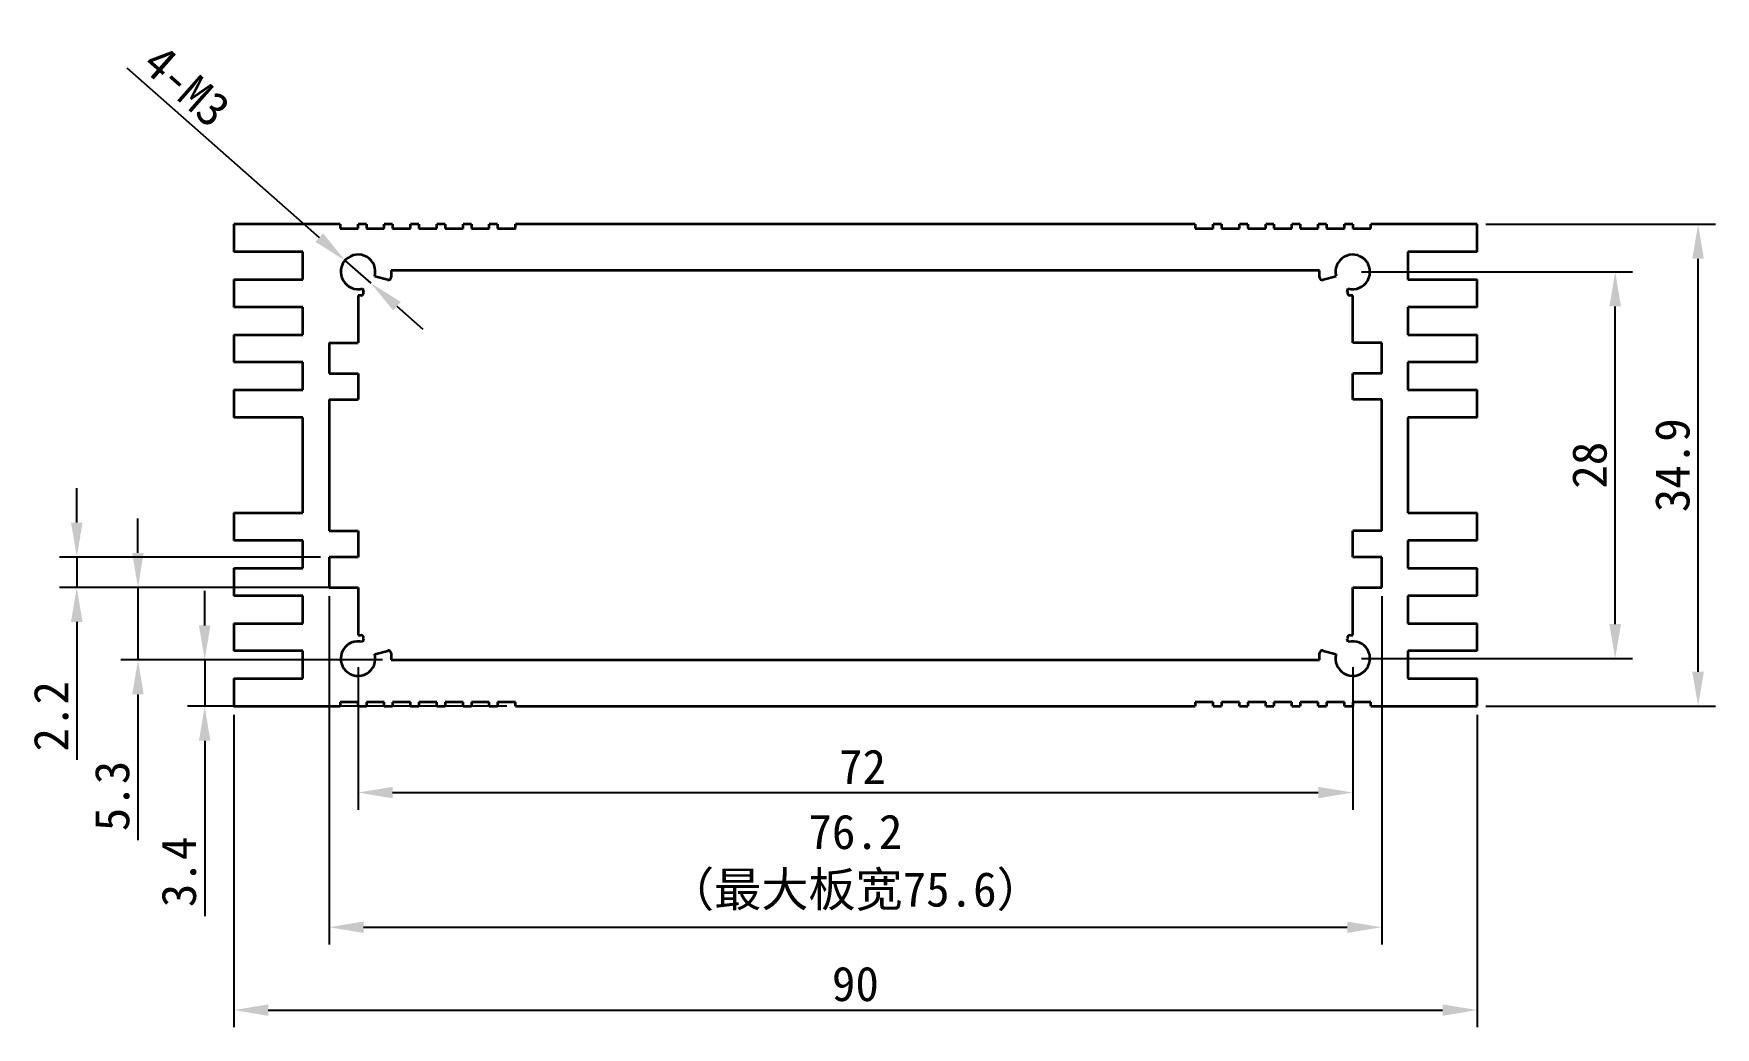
# Model space of a CAD drawing. Header units: millimetres. Extents: x 74 to 196, y 92 to 164.
import ezdxf

# ---------------------------------------------------------------- set-up
doc = ezdxf.new("R2010")
doc.units = ezdxf.units.MM
doc.header["$PDSIZE"] = -1
doc.layers.add('文字层', color=30, linetype='Continuous', lineweight=25)
doc.layers.add('细实线层', color=7, linetype='Continuous')
doc.styles.get("Standard").update_dxf_attribs({"font": 'simhei.ttf'})
doc.dimstyles.new('ISO-25', dxfattribs={"dimtxt": 2.5, "dimasz": 2.5, "dimexe": 1.25, "dimexo": 0.625, "dimtad": 1, "dimdec": 1, "dimdsep": 46, "dimtxsty": 'Standard', "dimcen": 2.5, "dimadec": 0, "dimazin": 0, "dimtfac": 1, "dimtdec": 1, "dimtmove": 0, "dimatfit": 3, "dimfxl": 1, "dimarcsym": 0})

# ---------------------------------------------------------------- blocks, each defined once
blk = doc.blocks.new('_D')
at = {"layer": 'Defpoints', "color": 0}
for p in [(96.8, 147.45), (98.68, 145.8)]:
    blk.add_point(p, dxfattribs=at)
at = {"layer": '细实线层', "color": 0, "lineweight": -2}
for p, q in [((81.01, 161.4), (94.93, 149.11)), ((98.68, 145.8), (96.8, 147.45)), ((100.55, 144.14), (102.43, 142.49))]:
    blk.add_line(p, q, dxfattribs=at)
at = {"layer": '细实线层', "color": 0}
for points in [[(95.21, 149.42), (94.65, 148.8), (96.8, 147.45)], [(100.83, 144.46), (100.28, 143.83), (98.68, 145.8)]]:
    blk.add_solid(points, dxfattribs=at)
at = {"layer": '细实线层', "color": 0, "insert": (85.33, 160.09), "char_height": 2.5, "attachment_point": 5, "rotation": 318.5523}
blk.add_mtext('4-M3', dxfattribs=at)
blk = doc.blocks.new('_D_1')
at = {"layer": 'Defpoints', "color": 0}
for p in [(97.74, 118.63), (169.74, 118.63), (169.74, 108.93)]:
    blk.add_point(p, dxfattribs=at)
at = {"layer": '细实线层', "color": 0, "lineweight": -2}
for p, q in [((97.74, 118), (97.74, 107.68)), ((169.74, 118), (169.74, 107.68)), ((100.24, 108.93), (167.24, 108.93))]:
    blk.add_line(p, q, dxfattribs=at)
at = {"layer": '细实线层', "color": 0}
for points in [[(100.24, 109.34), (100.24, 108.51), (97.74, 108.93)], [(167.24, 109.34), (167.24, 108.51), (169.74, 108.93)]]:
    blk.add_solid(points, dxfattribs=at)
at = {"layer": '细实线层', "color": 0, "insert": (134.25, 112.05), "char_height": 2.5, "attachment_point": 2}
blk.add_mtext('72', dxfattribs=at)
blk = doc.blocks.new('_D_2')
at = {"layer": 'Defpoints', "color": 0}
for p in [(169.74, 146.63), (188.74, 146.63), (169.74, 118.63)]:
    blk.add_point(p, dxfattribs=at)
at = {"layer": '细实线层', "color": 0, "lineweight": -2}
for p, q in [((170.37, 146.63), (189.99, 146.63)), ((188.74, 121.13), (188.74, 144.13)), ((170.37, 118.63), (189.99, 118.63))]:
    blk.add_line(p, q, dxfattribs=at)
at = {"layer": '细实线层', "color": 0}
for points in [[(188.32, 144.13), (189.16, 144.13), (188.74, 146.63)], [(188.32, 121.13), (189.16, 121.13), (188.74, 118.63)]]:
    blk.add_solid(points, dxfattribs=at)
at = {"layer": '细实线层', "color": 0, "insert": (185.62, 132.63), "char_height": 2.5, "attachment_point": 2, "rotation": 90}
blk.add_mtext('28', dxfattribs=at)
blk = doc.blocks.new('_D_3')
at = {"layer": 'Defpoints', "color": 0}
for p in [(88.74, 115.18), (178.74, 115.18), (178.74, 93.18)]:
    blk.add_point(p, dxfattribs=at)
at = {"layer": '细实线层', "color": 0, "lineweight": -2}
for p, q in [((88.74, 114.55), (88.74, 91.93)), ((178.74, 114.55), (178.74, 91.93)), ((91.24, 93.18), (176.24, 93.18))]:
    blk.add_line(p, q, dxfattribs=at)
at = {"layer": '细实线层', "color": 0}
for points in [[(91.24, 93.59), (91.24, 92.76), (88.74, 93.18)], [(176.24, 93.59), (176.24, 92.76), (178.74, 93.18)]]:
    blk.add_solid(points, dxfattribs=at)
at = {"layer": '细实线层', "color": 0, "insert": (133.74, 96.33), "char_height": 2.5, "attachment_point": 2}
blk.add_mtext('90', dxfattribs=at)
blk = doc.blocks.new('_D_4')
at = {"layer": 'Defpoints', "color": 0}
for p in [(95.64, 123.78), (171.84, 123.78), (171.84, 99.18)]:
    blk.add_point(p, dxfattribs=at)
at = {"layer": '文字层', "color": 0, "lineweight": -2}
for p, q in [((95.64, 123.15), (95.64, 97.93)), ((171.84, 123.15), (171.84, 97.93)), ((98.14, 99.18), (169.34, 99.18))]:
    blk.add_line(p, q, dxfattribs=at)
at = {"layer": '文字层', "color": 0}
for points in [[(98.14, 99.59), (98.14, 98.76), (95.64, 99.18)], [(169.34, 99.59), (169.34, 98.76), (171.84, 99.18)]]:
    blk.add_solid(points, dxfattribs=at)
at = {"layer": '文字层', "color": 0, "insert": (133.74, 107.34), "char_height": 2.5, "attachment_point": 2}
blk.add_mtext('76.2\\P（最大板宽75.6）', dxfattribs=at)
blk = doc.blocks.new('_D_5')
at = {"layer": 'Defpoints', "color": 0}
for p in [(178.74, 150.08), (194.74, 150.08), (178.74, 115.18)]:
    blk.add_point(p, dxfattribs=at)
at = {"layer": '细实线层', "color": 0, "lineweight": -2}
for p, q in [((179.37, 150.08), (195.99, 150.08)), ((194.74, 117.68), (194.74, 147.58)), ((179.37, 115.18), (195.99, 115.18))]:
    blk.add_line(p, q, dxfattribs=at)
at = {"layer": '细实线层', "color": 0}
for points in [[(194.32, 147.58), (195.16, 147.58), (194.74, 150.08)], [(194.32, 117.68), (195.16, 117.68), (194.74, 115.18)]]:
    blk.add_solid(points, dxfattribs=at)
at = {"layer": '细实线层', "color": 0, "insert": (191.62, 132.63), "char_height": 2.5, "attachment_point": 2, "rotation": 90}
blk.add_mtext('34.9', dxfattribs=at)
blk = doc.blocks.new('_D_6')
at = {"layer": 'Defpoints', "color": 0}
for p in [(97.74, 123.78), (81.81, 118.53), (100.14, 118.53)]:
    blk.add_point(p, dxfattribs=at)
at = {"layer": '细实线层', "color": 0, "lineweight": -2}
for p, q in [((81.81, 126.28), (81.81, 128.78)), ((97.12, 123.78), (80.56, 123.78)), ((81.81, 123.78), (81.81, 118.53)), ((99.52, 118.53), (80.56, 118.53)), ((81.81, 116.03), (81.81, 105.48))]:
    blk.add_line(p, q, dxfattribs=at)
at = {"layer": '细实线层', "color": 0}
for points in [[(81.39, 126.28), (82.22, 126.28), (81.81, 123.78)], [(81.39, 116.03), (82.22, 116.03), (81.81, 118.53)]]:
    blk.add_solid(points, dxfattribs=at)
at = {"layer": '细实线层', "color": 0, "insert": (78.68, 108.68), "char_height": 2.5, "attachment_point": 2, "rotation": 90}
blk.add_mtext('5.3', dxfattribs=at)
blk = doc.blocks.new('_D_7')
at = {"layer": 'Defpoints', "color": 0}
for p in [(86.64, 118.53), (100.14, 118.53), (109.14, 115.18)]:
    blk.add_point(p, dxfattribs=at)
at = {"layer": '细实线层', "color": 0, "lineweight": -2}
for p, q in [((86.64, 121.03), (86.64, 123.53)), ((99.52, 118.53), (85.39, 118.53)), ((86.64, 118.53), (86.64, 115.18)), ((108.52, 115.18), (85.39, 115.18)), ((86.64, 112.68), (86.64, 99.97))]:
    blk.add_line(p, q, dxfattribs=at)
at = {"layer": '细实线层', "color": 0}
for points in [[(86.22, 121.03), (87.05, 121.03), (86.64, 118.53)], [(86.22, 112.68), (87.05, 112.68), (86.64, 115.18)]]:
    blk.add_solid(points, dxfattribs=at)
at = {"layer": '细实线层', "color": 0, "insert": (83.51, 103.18), "char_height": 2.5, "attachment_point": 2, "rotation": 90}
blk.add_mtext('3.4', dxfattribs=at)
blk = doc.blocks.new('_D_8')
at = {"layer": 'Defpoints', "color": 0}
for p in [(95.64, 125.98), (77.38, 123.78), (95.64, 123.78)]:
    blk.add_point(p, dxfattribs=at)
at = {"layer": '细实线层', "color": 0, "lineweight": -2}
for p, q in [((77.38, 128.48), (77.38, 130.98)), ((95.02, 125.98), (76.13, 125.98)), ((77.38, 125.98), (77.38, 123.78)), ((95.02, 123.78), (76.13, 123.78)), ((77.38, 121.28), (77.38, 111.29))]:
    blk.add_line(p, q, dxfattribs=at)
at = {"layer": '细实线层', "color": 0}
for points in [[(76.96, 128.48), (77.8, 128.48), (77.38, 125.98)], [(76.96, 121.28), (77.8, 121.28), (77.38, 123.78)]]:
    blk.add_solid(points, dxfattribs=at)
at = {"layer": '细实线层', "color": 0, "insert": (74.26, 114.45), "char_height": 2.5, "attachment_point": 2, "rotation": 90}
blk.add_mtext('2.2', dxfattribs=at)

msp = doc.modelspace()

# ---------------------------------------------------------------- linework, layer by layer
at = {"color": 7, "linetype": 'Continuous', "lineweight": 35}
for p, q in [((88.74, 150.08), (88.74, 148.08)), ((96.44, 150.08), (88.74, 150.08)), ((96.44, 150.08), (96.44, 149.78)), ((96.44, 149.78), (97.74, 149.78)), ((97.74, 149.78), (97.74, 150.08)), ((98.34, 150.08), (97.74, 150.08)), ((98.34, 150.08), (98.34, 149.78)), ((98.34, 149.78), (99.64, 149.78)), ((99.64, 149.78), (99.64, 150.08)), ((100.24, 150.08), (99.64, 150.08)), ((100.24, 150.08), (100.24, 149.78)), ((100.24, 149.78), (101.54, 149.78)), ((101.54, 149.78), (101.54, 150.08)), ((102.14, 150.08), (101.54, 150.08)), ((102.14, 150.08), (102.14, 149.78)), ((102.14, 149.78), (103.44, 149.78)), ((103.44, 149.78), (103.44, 150.08)), ((104.04, 150.08), (103.44, 150.08)), ((104.04, 150.08), (104.04, 149.78)), ((104.04, 149.78), (105.34, 149.78)), ((105.34, 149.78), (105.34, 150.08)), ((105.94, 150.08), (105.34, 150.08)), ((105.94, 150.08), (105.94, 149.78)), ((105.94, 149.78), (107.24, 149.78)), ((107.24, 149.78), (107.24, 150.08)), ((107.84, 150.08), (107.24, 150.08)), ((107.84, 150.08), (107.84, 149.78)), ((107.84, 149.78), (109.14, 149.78)), ((109.14, 149.78), (109.14, 150.08)), ((158.34, 150.08), (109.14, 150.08)), ((158.34, 150.08), (158.34, 149.78)), ((158.34, 149.78), (159.64, 149.78)), ((159.64, 149.78), (159.64, 150.08)), ((160.24, 150.08), (159.64, 150.08)), ((160.24, 150.08), (160.24, 149.78)), ((160.24, 149.78), (161.54, 149.78)), ((161.54, 149.78), (161.54, 150.08)), ((162.14, 150.08), (161.54, 150.08)), ((162.14, 150.08), (162.14, 149.78)), ((162.14, 149.78), (163.44, 149.78)), ((163.44, 149.78), (163.44, 150.08)), ((164.04, 150.08), (163.44, 150.08)), ((164.04, 150.08), (164.04, 149.78)), ((164.04, 149.78), (165.34, 149.78)), ((165.34, 149.78), (165.34, 150.08)), ((165.94, 150.08), (165.34, 150.08)), ((165.94, 150.08), (165.94, 149.78)), ((165.94, 149.78), (167.24, 149.78)), ((167.24, 149.78), (167.24, 150.08)), ((167.84, 150.08), (167.24, 150.08)), ((167.84, 150.08), (167.84, 149.78)), ((167.84, 149.78), (169.14, 149.78)), ((169.14, 149.78), (169.14, 150.08)), ((169.74, 150.08), (169.14, 150.08)), ((169.74, 150.08), (169.74, 149.78)), ((169.74, 149.78), (171.04, 149.78)), ((171.04, 149.78), (171.04, 150.08)), ((178.74, 150.08), (171.04, 150.08)), ((178.74, 148.08), (178.74, 150.08)), ((93.74, 148.08), (88.74, 148.08)), ((93.74, 146.08), (93.74, 148.08)), ((178.74, 148.08), (173.74, 148.08)), ((173.74, 148.08), (173.74, 146.08)), ((99.89, 146.05), (98.95, 146.3)), ((167.34, 146.73), (100.14, 146.73)), ((100.14, 146.73), (100.14, 146.24)), ((167.34, 146.24), (167.34, 146.73)), ((168.53, 146.3), (167.59, 146.05)), ((88.74, 146.08), (93.74, 146.08)), ((88.74, 146.08), (88.74, 144.08)), ((97.94, 144.93), (97.74, 144.93)), ((97.74, 144.93), (97.74, 141.48)), ((98.06, 145.42), (98.13, 145.18)), ((169.35, 145.18), (169.42, 145.42)), ((169.74, 144.93), (169.55, 144.93)), ((169.74, 141.48), (169.74, 144.93)), ((173.74, 146.08), (178.74, 146.08)), ((178.74, 144.08), (178.74, 146.08)), ((93.74, 144.08), (88.74, 144.08)), ((93.74, 142.08), (93.74, 144.08)), ((178.74, 144.08), (173.74, 144.08)), ((173.74, 144.08), (173.74, 142.08)), ((88.74, 142.08), (93.74, 142.08)), ((88.74, 142.08), (88.74, 140.08)), ((95.64, 141.48), (97.74, 141.48)), ((95.64, 141.48), (95.64, 139.28)), ((171.84, 141.48), (169.74, 141.48)), ((171.84, 139.28), (171.84, 141.48)), ((173.74, 142.08), (178.74, 142.08)), ((178.74, 140.08), (178.74, 142.08)), ((93.74, 140.08), (88.74, 140.08)), ((93.74, 138.08), (93.74, 140.08)), ((178.74, 140.08), (173.74, 140.08)), ((173.74, 140.08), (173.74, 138.08)), ((95.64, 139.28), (97.74, 139.28)), ((97.74, 139.28), (97.74, 137.38)), ((171.84, 139.28), (169.74, 139.28)), ((169.74, 137.38), (169.74, 139.28)), ((88.74, 138.08), (93.74, 138.08)), ((88.74, 138.08), (88.74, 136.08)), ((173.74, 138.08), (178.74, 138.08)), ((178.74, 136.08), (178.74, 138.08)), ((95.64, 137.38), (97.74, 137.38)), ((95.64, 137.38), (95.64, 127.88)), ((171.84, 137.38), (169.74, 137.38)), ((171.84, 127.88), (171.84, 137.38)), ((93.74, 136.08), (88.74, 136.08)), ((93.74, 129.18), (93.74, 136.08)), ((178.74, 136.08), (173.74, 136.08)), ((173.74, 136.08), (173.74, 129.18)), ((88.74, 129.18), (93.74, 129.18)), ((88.74, 129.18), (88.74, 127.18)), ((173.74, 129.18), (178.74, 129.18)), ((178.74, 127.18), (178.74, 129.18)), ((95.64, 127.88), (97.74, 127.88)), ((97.74, 127.88), (97.74, 125.98)), ((171.84, 127.88), (169.74, 127.88)), ((169.74, 125.98), (169.74, 127.88)), ((93.74, 127.18), (88.74, 127.18)), ((93.74, 125.18), (93.74, 127.18)), ((178.74, 127.18), (173.74, 127.18)), ((173.74, 127.18), (173.74, 125.18)), ((97.74, 125.98), (95.64, 125.98)), ((95.64, 125.98), (95.64, 123.78)), ((171.84, 125.98), (169.74, 125.98)), ((171.84, 123.78), (171.84, 125.98)), ((88.74, 125.18), (93.74, 125.18)), ((88.74, 125.18), (88.74, 123.18)), ((173.74, 125.18), (178.74, 125.18)), ((178.74, 123.18), (178.74, 125.18)), ((93.74, 123.18), (88.74, 123.18)), ((93.74, 121.18), (93.74, 123.18)), ((95.64, 123.78), (97.74, 123.78)), ((97.74, 123.78), (97.74, 120.33)), ((169.74, 120.33), (169.74, 123.78)), ((169.74, 123.78), (171.84, 123.78)), ((178.74, 123.18), (173.74, 123.18)), ((173.74, 123.18), (173.74, 121.18)), ((88.74, 121.18), (93.74, 121.18)), ((88.74, 121.18), (88.74, 119.18)), ((173.74, 121.18), (178.74, 121.18)), ((178.74, 119.18), (178.74, 121.18)), ((97.74, 120.33), (97.94, 120.33)), ((98.13, 120.07), (98.06, 119.83)), ((169.42, 119.83), (169.35, 120.07)), ((169.55, 120.33), (169.74, 120.33)), ((93.74, 119.18), (88.74, 119.18)), ((93.74, 117.18), (93.74, 119.18)), ((98.95, 118.95), (99.89, 119.2)), ((100.14, 119.01), (100.14, 118.53)), ((100.14, 118.53), (167.34, 118.53)), ((167.34, 118.53), (167.34, 119.01)), ((167.59, 119.2), (168.53, 118.95)), ((178.74, 119.18), (173.74, 119.18)), ((173.74, 119.18), (173.74, 117.18)), ((88.74, 117.18), (93.74, 117.18)), ((88.74, 117.18), (88.74, 115.18)), ((173.74, 117.18), (178.74, 117.18)), ((178.74, 115.18), (178.74, 117.18)), ((88.74, 115.18), (96.44, 115.18)), ((97.74, 115.48), (96.44, 115.48)), ((96.44, 115.48), (96.44, 115.18)), ((97.74, 115.18), (97.74, 115.48)), ((97.74, 115.18), (98.34, 115.18)), ((99.64, 115.48), (98.34, 115.48)), ((98.34, 115.48), (98.34, 115.18)), ((99.64, 115.18), (99.64, 115.48)), ((99.64, 115.18), (100.24, 115.18)), ((101.54, 115.48), (100.24, 115.48)), ((100.24, 115.48), (100.24, 115.18)), ((101.54, 115.18), (101.54, 115.48)), ((101.54, 115.18), (102.14, 115.18)), ((103.44, 115.48), (102.14, 115.48)), ((102.14, 115.48), (102.14, 115.18)), ((103.44, 115.18), (103.44, 115.48)), ((103.44, 115.18), (104.04, 115.18)), ((105.34, 115.48), (104.04, 115.48)), ((104.04, 115.48), (104.04, 115.18)), ((105.34, 115.18), (105.34, 115.48)), ((105.34, 115.18), (105.94, 115.18)), ((107.24, 115.48), (105.94, 115.48)), ((105.94, 115.48), (105.94, 115.18)), ((107.24, 115.18), (107.24, 115.48)), ((107.24, 115.18), (107.84, 115.18)), ((109.14, 115.48), (107.84, 115.48)), ((107.84, 115.48), (107.84, 115.18)), ((109.14, 115.18), (109.14, 115.48)), ((109.14, 115.18), (158.34, 115.18)), ((159.64, 115.48), (158.34, 115.48)), ((158.34, 115.48), (158.34, 115.18)), ((159.64, 115.18), (159.64, 115.48)), ((159.64, 115.18), (160.24, 115.18)), ((161.54, 115.48), (160.24, 115.48)), ((160.24, 115.48), (160.24, 115.18)), ((161.54, 115.18), (161.54, 115.48)), ((161.54, 115.18), (162.14, 115.18)), ((163.44, 115.48), (162.14, 115.48)), ((162.14, 115.48), (162.14, 115.18)), ((163.44, 115.18), (163.44, 115.48)), ((163.44, 115.18), (164.04, 115.18)), ((165.34, 115.48), (164.04, 115.48)), ((164.04, 115.48), (164.04, 115.18)), ((165.34, 115.18), (165.34, 115.48)), ((165.34, 115.18), (165.94, 115.18)), ((167.24, 115.48), (165.94, 115.48)), ((165.94, 115.48), (165.94, 115.18)), ((167.24, 115.18), (167.24, 115.48)), ((167.24, 115.18), (167.84, 115.18)), ((169.14, 115.48), (167.84, 115.48)), ((167.84, 115.48), (167.84, 115.18)), ((169.14, 115.18), (169.14, 115.48)), ((169.14, 115.18), (169.74, 115.18)), ((171.04, 115.48), (169.74, 115.48)), ((169.74, 115.48), (169.74, 115.18)), ((171.04, 115.18), (171.04, 115.48)), ((171.04, 115.18), (178.74, 115.18))]:
    msp.add_line(p, q, dxfattribs=at)
at = {"color": 7, "linetype": 'Continuous'}
for q in [(88.74, 115.26), (88.78, 115.18)]:
    msp.add_line((88.74, 115.18), q, dxfattribs=at)
at = {"color": 7, "linetype": 'Continuous', "lineweight": 35}
for centre, radius, start, end in [((97.74, 146.63), 1.25, 345, 285), ((169.74, 146.63), 1.25, 255, 195), ((99.94, 146.24), 0.2, 255, 0), ((167.54, 146.24), 0.2, 180, 285), ((97.94, 145.13), 0.2, 270, 15), ((169.55, 145.13), 0.2, 165, 270), ((97.74, 118.63), 1.25, 75, 15), ((97.94, 120.13), 0.2, 345, 90), ((169.74, 118.63), 1.25, 165, 105), ((169.55, 120.13), 0.2, 90, 195), ((99.94, 119.01), 0.2, 0, 105), ((167.54, 119.01), 0.2, 75, 180)]:
    msp.add_arc(centre, radius, start, end, dxfattribs=at)
at = {"color": 7, "linetype": 'Continuous'}
msp.add_point((88.74, 115.18), dxfattribs=at)

# ---------------------------------------------------------------- dimensions: what is measured, and where the dimension line sits
at = {"layer": '文字层'}
dim = msp.add_linear_dim(base=(171.84, 99.18), p1=(95.64, 123.78), p2=(171.84, 123.78), text='<>\\P（最大板宽75.6）', dimstyle='ISO-25', dxfattribs=at)
dim.commit()
dim.dimension.update_dxf_attribs({"geometry": '_D_4', "text_midpoint": (133.74, 99.18), "dimtype": 160})
at = {"layer": '细实线层'}
dim = msp.add_diameter_dim_2p(p1=(98.68, 145.8), p2=(96.8, 147.45), text='4-M3', dimstyle='ISO-25', dxfattribs=at)
dim.commit()
dim.dimension.update_dxf_attribs({"geometry": '_D', "text_midpoint": (84.09, 158.68), "dimtype": 163})
for base, p1, p2, angle, picture, middle in [((194.74, 150.08), (178.74, 115.18), (178.74, 150.08), 90, '_D_5', (194.74, 132.63)), ((188.74, 146.63), (169.74, 118.63), (169.74, 146.63), 90, '_D_2', (188.74, 132.63)), ((77.38, 123.78), (95.64, 125.98), (95.64, 123.78), 90, '_D_8', (77.38, 114.45)), ((81.80722698, 118.52650177), (97.74063604, 123.77650177), (100.14063604, 118.52650177), 90, '_D_6', (81.80722698, 108.68093663)), ((86.63616552, 118.52650177), (109.14063604, 115.17650177), (100.14063604, 118.52650177), 90, '_D_7', (86.63616552, 103.18467161)), ((178.74, 93.18), (88.74, 115.18), (178.74, 115.18), 0, '_D_3', (133.74, 93.18))]:
    dim = msp.add_linear_dim(base=base, p1=p1, p2=p2, angle=angle, dimstyle='ISO-25', dxfattribs=at)
    dim.commit()
    dim.dimension.update_dxf_attribs({"geometry": picture, "text_midpoint": middle, "dimtype": 160})
dim = msp.add_linear_dim(base=(169.74, 108.93), p1=(97.74, 118.63), p2=(169.74, 118.63), dimstyle='ISO-25', dxfattribs=at)
dim.commit()
dim.dimension.update_dxf_attribs({"geometry": '_D_1', "text_midpoint": (134.25, 108.93), "dimtype": 160})

doc.saveas('drawing.dxf')
